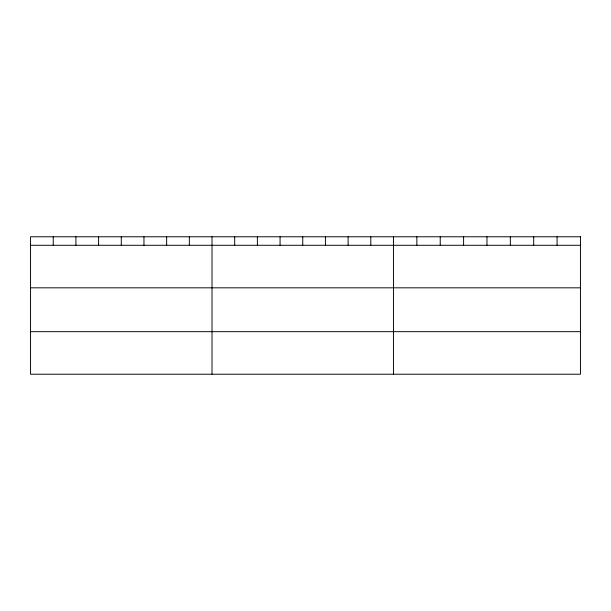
<?xml version="1.0" encoding="UTF-8"?>
<svg xmlns="http://www.w3.org/2000/svg" width="611" height="611" viewBox="0 0 611 611"><rect width="100%" height="100%" fill="white"/><g stroke="black" fill="none" stroke-linecap="round" stroke-linejoin="round"><path stroke-width="0.92" d="M30.55 245.278L580.45 245.278M30.55 287.827L580.45 287.827M30.55 331.674L580.45 331.674M557.079 236.778L557.079 245.278M533.708 236.778L533.708 245.278M510.338 236.778L510.338 245.278M486.967 236.778L486.967 245.278M463.596 236.778L463.596 245.278M440.226 236.778L440.226 245.278M416.855 236.778L416.855 245.278M393.484 236.778L393.484 374.222M370.801 236.778L370.801 245.278M348.117 236.778L348.117 245.278M325.434 236.778L325.434 245.278M302.75 236.778L302.75 245.278M280.067 236.778L280.067 245.278M257.384 236.778L257.384 245.278M234.7 236.778L234.7 245.278M212.017 236.778L212.017 374.222M189.334 236.778L189.334 245.278M166.65 236.778L166.65 245.278M143.967 236.778L143.967 245.278M121.284 236.778L121.284 245.278M98.6 236.778L98.6 245.278M75.917 236.778L75.917 245.278M53.233 236.778L53.233 245.278M580.45 236.778L30.55 236.778L30.55 374.222L580.45 374.222L580.45 236.778"/></g></svg>
